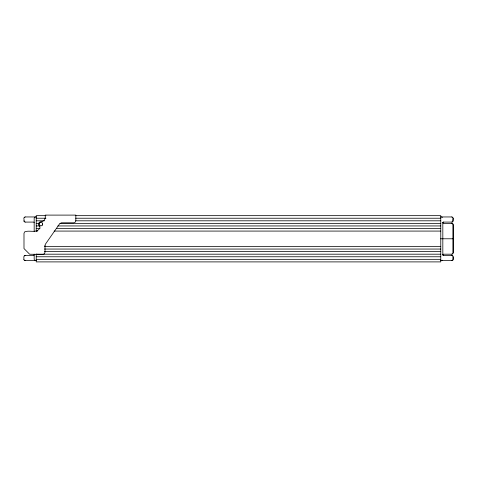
<?xml version="1.0" encoding="UTF-8"?>
<svg xmlns="http://www.w3.org/2000/svg" width="477" height="477" viewBox="0 0 477 477"><rect width="100%" height="100%" fill="white"/><g stroke="black" fill="none" stroke-linecap="round" stroke-linejoin="round"><path stroke-width="0.72" d="M39.221 224.041L39.221 223.081L40.891 222.115L42.56 223.081L42.56 225.007L40.891 225.973L39.221 225.007L39.221 223.081M42.56 225.007L42.56 224.041M452.733 253.818L453.15 252.911L453.15 224.655L452.774 223.749L451.826 223.373M24.279 217.339L23.85 218.233L24.279 221.698M34.177 254.962L33.664 255.475L25.132 255.475L24.238 255.863M442.823 254.706L443.336 254.193L451.868 254.193M451.868 255.475L443.336 255.475L442.823 254.962L442.823 222.604L443.336 222.085L451.868 222.085L452.774 221.71L453.15 218.233L452.733 217.327M442.823 222.604L443.461 222.085M24.238 217.339L25.174 216.952M25.174 255.475L24.279 255.863L23.85 256.763L23.892 259.333M35.465 216.952L34.565 217.339L34.177 218.233L34.177 231.446M451.826 222.085L452.733 221.71L453.108 220.803L453.108 218.233M451.826 254.193L452.774 253.818M451.826 260.615L452.733 260.239L453.108 259.333L453.108 256.763M441.535 260.615L442.447 260.239M45.917 215.664L36.234 215.664L36.234 231.208M75.718 215.664L440.766 215.664L440.766 261.897L36.234 261.897L36.234 254.062M25.132 216.952L36.467 216.952M440.623 216.952L451.868 216.952M36.234 218.233L45.917 218.233M75.718 218.233L440.766 218.233M36.234 220.803L44.427 220.803M75.718 220.803L440.766 220.803M25.132 222.085L33.664 222.085L34.177 222.604M36.234 223.373L39.215 223.373M60.072 223.373L440.766 223.373M451.868 223.373L443.336 223.373L442.823 222.86M36.234 225.943L39.961 225.943M57.836 225.943L440.766 225.943M36.234 228.507L39.961 228.507M56.346 228.507L440.766 228.507M36.234 231.077L37.725 231.077M54.116 231.077L440.766 231.077M440.67 238.78L453.15 238.78M44.427 246.49L440.766 246.49M44.427 249.054L440.766 249.054M44.427 251.623L440.766 251.623M36.234 254.193L440.766 254.193M36.234 256.763L440.766 256.763M36.234 259.333L440.766 259.333M25.132 260.615L36.467 260.615M440.623 260.615L451.868 260.615L452.774 260.239L453.15 259.333L453.15 256.763L452.733 255.851M451.826 216.952L452.774 217.327M441.535 216.952L442.447 217.327M451.826 255.475L452.774 255.851M25.174 222.085L24.238 221.698L23.85 220.803M35.465 260.615L34.565 260.227L34.177 259.333L34.177 254.193M24.238 260.227L25.174 260.615M442.823 254.962L443.461 255.475M23.85 259.333L24.279 260.227M452.733 223.749L453.108 224.655L453.108 252.911M45.011 245.405L45.011 252.345L44.164 254.008L42.954 254.396L29.663 254.247L23.993 248.559L23.993 233.336L24.613 231.9C29.401 229.717 36.52 233.813 39.824 228.161L39.955 227.094L38.732 224.995L38.643 223.486L39.406 222.181L42.602 221.352L44.498 220.046L45.267 217.876L45.267 215.103L75.831 215.103L75.831 220.75L75.211 222.187L73.78 222.807L61.384 222.807L59.697 223.689L45.381 244.23L45.011 245.405"/></g></svg>
